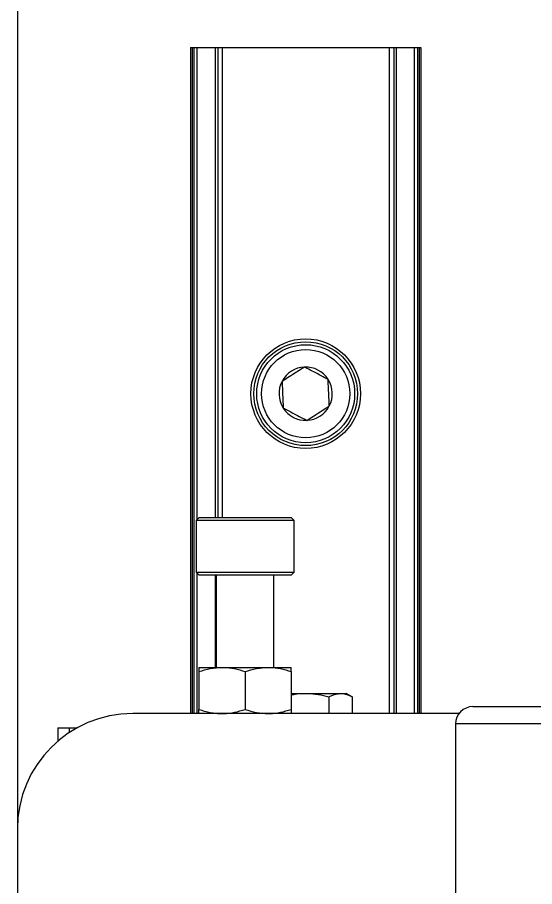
# Model space of a CAD drawing. Header units: millimetres. Extents: x 0 to 279, y 0 to 216.
# Drawn here: x 29.81 to 37.29, y 112.5 to 125.06 of the extents above; entities that cross this region are included whole.
import ezdxf

# ---------------------------------------------------------------- set-up
doc = ezdxf.new("R2010")
doc.units = ezdxf.units.MM

msp = doc.modelspace()

# ---------------------------------------------------------------- linework, layer by layer
at = {"color": 7, "linetype": 'Continuous', "lineweight": 25}
for p, q in [((29.814, 127.041), (29.814, 113.337)), ((32.314, 124.625), (32.314, 115.004)), ((32.314, 124.625), (32.338, 124.625)), ((32.338, 124.625), (32.366, 124.625)), ((32.366, 124.625), (32.366, 115.004)), ((32.366, 124.625), (32.41, 124.625)), ((32.41, 124.625), (32.673, 124.625)), ((32.673, 124.625), (32.673, 117.837)), ((32.673, 124.625), (32.709, 124.625)), ((32.709, 124.625), (32.709, 117.837)), ((32.709, 124.625), (32.775, 124.625)), ((32.775, 124.625), (32.775, 117.837)), ((32.775, 124.625), (35.187, 124.625)), ((35.187, 124.625), (35.187, 115.004)), ((35.187, 124.625), (35.253, 124.625)), ((35.253, 124.625), (35.253, 115.004)), ((35.253, 124.625), (35.289, 124.625)), ((35.289, 124.625), (35.289, 115.004)), ((35.289, 124.625), (35.551, 124.625)), ((35.551, 124.625), (35.596, 124.625)), ((35.596, 124.625), (35.596, 115.004)), ((35.596, 124.625), (35.623, 124.625)), ((35.623, 124.625), (35.647, 124.625)), ((35.647, 124.625), (35.647, 115.004)), ((32.44, 117.837), (32.397, 117.795)), ((32.397, 117.795), (32.397, 117.047)), ((33.814, 117.795), (32.397, 117.795)), ((32.44, 117.837), (33.771, 117.837)), ((33.814, 117.795), (33.771, 117.837)), ((33.814, 117.047), (33.814, 117.795)), ((32.397, 117.047), (32.44, 117.004)), ((32.397, 117.047), (33.814, 117.047)), ((33.771, 117.004), (33.814, 117.047)), ((33.771, 117.004), (32.44, 117.004)), ((32.673, 117.004), (32.673, 115.671)), ((32.689, 117.004), (32.689, 115.671)), ((33.522, 115.671), (33.522, 117.004)), ((32.439, 115.671), (32.772, 115.671)), ((32.772, 115.671), (33.439, 115.671)), ((33.439, 115.671), (33.772, 115.671)), ((32.439, 115.611), (32.439, 115.064)), ((33.106, 115.611), (33.106, 115.064)), ((33.772, 115.611), (33.772, 115.064)), ((33.772, 115.296), (33.981, 115.296)), ((33.981, 115.296), (34.486, 115.296)), ((34.486, 115.296), (34.564, 115.296)), ((34.654, 115.244), (34.564, 115.296)), ((34.317, 115.244), (34.317, 115.004)), ((34.654, 115.244), (34.654, 115.004)), ((36.397, 115.104), (40.133, 115.104)), ((36.197, 115.004), (31.481, 115.004)), ((30.397, 114.796), (30.397, 114.604)), ((30.397, 114.796), (30.561, 114.796)), ((30.561, 114.796), (30.561, 114.728)), ((30.561, 114.796), (30.674, 114.796)), ((36.147, 114.854), (36.147, 111.046)), ((29.814, 113.337), (29.814, 88.194))]:
    msp.add_line(p, q, dxfattribs=at)
at = {"color": 8, "linetype": 'Continuous', "lineweight": 25}
for p, q in [((32.338, 124.625), (32.338, 115.004)), ((32.41, 124.625), (32.41, 117.808)), ((35.551, 124.625), (35.551, 115.004)), ((35.623, 124.625), (35.623, 115.004)), ((32.41, 117.034), (32.41, 115.004)), ((49.481, 114.854), (36.147, 114.854))]:
    msp.add_line(p, q, dxfattribs=at)
at = {"color": 7, "linetype": 'Continuous', "lineweight": 25}
for radius in [0.792, 0.75, 0.708, 0.638]:
    msp.add_circle((33.981, 119.625), radius, dxfattribs=at)
for centre, radius, start, end in [((33.981, 119.625), 0.385, 92.5129, 152.5129), ((33.981, 119.625), 0.385, 32.5129, 92.5129), ((33.981, 119.625), 0.385, 152.5129, 212.5129), ((33.981, 119.625), 0.385, 332.5129, 32.5129), ((33.981, 119.625), 0.385, 272.5129, 332.5129), ((33.981, 119.625), 0.385, 212.5129, 272.5129), ((36.397, 114.854), 0.25, 90, 180), ((31.481, 113.337), 1.667, 90, 180)]:
    msp.add_arc(centre, radius, start, end, dxfattribs=at)
for points, knots in [([(33.964, 120.009), (33.942, 119.995), (33.896, 119.966), (33.812, 119.913), (33.722, 119.855), (33.665, 119.819), (33.639, 119.802)], [0, 0, 0, 0, 0.216453, 0.440306, 0.751896, 1, 1, 1, 1]), ([(34.305, 119.832), (34.256, 119.857), (34.173, 119.901), (34.051, 119.964), (33.991, 119.995), (33.964, 120.009)], [0, 0, 0, 0, 0.439122, 0.751371, 1, 1, 1, 1]), ([(33.639, 119.802), (33.64, 119.781), (33.643, 119.719), (33.648, 119.606), (33.653, 119.496), (33.655, 119.437), (33.656, 119.418)], [0, 0, 0, 0, 0.180942, 0.506293, 0.843975, 1, 1, 1, 1]), ([(34.322, 119.447), (34.321, 119.466), (34.319, 119.526), (34.314, 119.635), (34.309, 119.748), (34.306, 119.81), (34.305, 119.832)], [0, 0, 0, 0, 0.156025, 0.493707, 0.819058, 1, 1, 1, 1]), ([(33.998, 119.24), (34.02, 119.254), (34.065, 119.283), (34.149, 119.337), (34.239, 119.394), (34.297, 119.431), (34.322, 119.447)], [0, 0, 0, 0, 0.216453, 0.440306, 0.751896, 1, 1, 1, 1]), ([(33.656, 119.418), (33.679, 119.406), (33.727, 119.381), (33.815, 119.335), (33.91, 119.286), (33.971, 119.254), (33.998, 119.24)], [0, 0, 0, 0, 0.216453, 0.440306, 0.751896, 1, 1, 1, 1]), ([(32.439, 115.611), (32.493, 115.628), (32.602, 115.661), (32.715, 115.668), (32.772, 115.671)], [0, 0, 0, 0, 0.495458, 1, 1, 1, 1]), ([(32.439, 115.671), (32.439, 115.669), (32.439, 115.665), (32.439, 115.64), (32.439, 115.619), (32.439, 115.611)], [0, 0, 0, 0, 0.3839, 0.7734, 1, 1, 1, 1]), ([(32.772, 115.671), (32.78, 115.671), (32.84, 115.67), (32.953, 115.657), (33.054, 115.627), (33.106, 115.611)], [0, 0, 0, 0, 0.070047, 0.530762, 1, 1, 1, 1]), ([(33.106, 115.611), (33.16, 115.628), (33.269, 115.661), (33.382, 115.668), (33.439, 115.671)], [0, 0, 0, 0, 0.495458, 1, 1, 1, 1]), ([(33.439, 115.671), (33.447, 115.671), (33.507, 115.67), (33.62, 115.657), (33.721, 115.627), (33.772, 115.611)], [0, 0, 0, 0, 0.070047, 0.530762, 1, 1, 1, 1]), ([(33.772, 115.611), (33.772, 115.619), (33.772, 115.64), (33.772, 115.665), (33.772, 115.669), (33.772, 115.671)], [0, 0, 0, 0, 0.226601, 0.610821, 1, 1, 1, 1]), ([(33.772, 115.273), (33.784, 115.276), (33.853, 115.293), (33.923, 115.294), (33.981, 115.296)], [0, 0, 0, 0, 0.178651, 1, 1, 1, 1]), ([(33.981, 115.296), (33.989, 115.296), (34.049, 115.295), (34.163, 115.284), (34.266, 115.257), (34.317, 115.244)], [0, 0, 0, 0, 0.070036, 0.530757, 1, 1, 1, 1]), ([(34.317, 115.244), (34.329, 115.25), (34.384, 115.281), (34.441, 115.289), (34.486, 115.296)], [0, 0, 0, 0, 0.205365, 1, 1, 1, 1]), ([(34.486, 115.296), (34.499, 115.295), (34.556, 115.293), (34.611, 115.265), (34.654, 115.244)], [0, 0, 0, 0, 0.227426, 1, 1, 1, 1]), ([(32.439, 115.064), (32.466, 115.055), (32.52, 115.038), (32.603, 115.019), (32.687, 115.007), (32.744, 115.005), (32.772, 115.004)], [0, 0, 0, 0, 0.247269, 0.495363, 0.746874, 1, 1, 1, 1]), ([(32.439, 115.004), (32.439, 115.006), (32.439, 115.01), (32.439, 115.035), (32.439, 115.056), (32.439, 115.064)], [0, 0, 0, 0, 0.3839, 0.7734, 1, 1, 1, 1]), ([(32.772, 115.004), (32.78, 115.004), (32.84, 115.005), (32.953, 115.018), (33.054, 115.048), (33.106, 115.064)], [0, 0, 0, 0, 0.070047, 0.530762, 1, 1, 1, 1]), ([(33.106, 115.064), (33.16, 115.047), (33.269, 115.013), (33.382, 115.007), (33.439, 115.004)], [0, 0, 0, 0, 0.495458, 1, 1, 1, 1]), ([(33.439, 115.004), (33.447, 115.004), (33.507, 115.005), (33.62, 115.018), (33.721, 115.048), (33.772, 115.064)], [0, 0, 0, 0, 0.070047, 0.530762, 1, 1, 1, 1]), ([(33.772, 115.064), (33.772, 115.056), (33.772, 115.035), (33.772, 115.01), (33.772, 115.006), (33.772, 115.004)], [0, 0, 0, 0, 0.226601, 0.610821, 1, 1, 1, 1])]:
    msp.add_open_spline(points, degree=3, knots=knots, dxfattribs=at)

doc.saveas('drawing.dxf')
